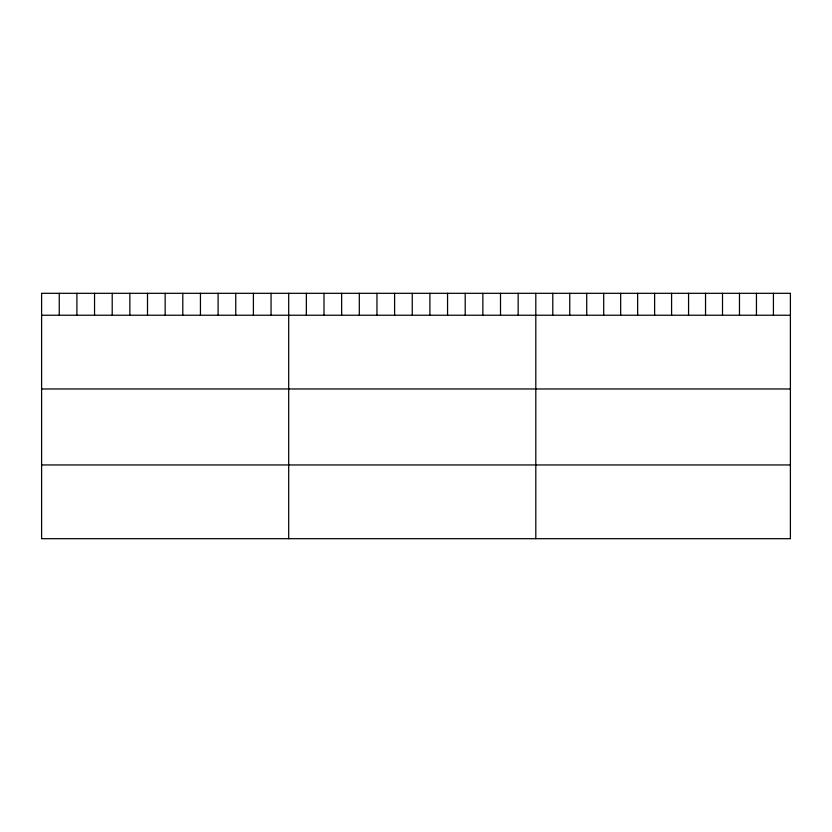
<?xml version="1.0" encoding="UTF-8"?>
<svg xmlns="http://www.w3.org/2000/svg" width="832" height="832" viewBox="0 0 832 832"><rect width="100%" height="100%" fill="white"/><g stroke="black" fill="none" stroke-linecap="round" stroke-linejoin="round"><path stroke-width="1.25" d="M790.4 315.234L790.4 538.689L41.6 538.689L41.6 293.311L790.4 293.311L790.4 315.234L41.6 315.234M41.6 388.97L790.4 388.97M41.6 464.953L790.4 464.953M773.427 293.311L773.427 315.234M756.454 293.311L756.454 315.234M739.482 293.311L739.482 315.234M722.509 293.311L722.509 315.234M705.536 293.311L705.536 315.234M688.563 293.311L688.563 315.234M671.59 293.311L671.59 315.234M654.618 293.311L654.618 315.234M637.645 293.311L637.645 315.234M620.672 293.311L620.672 315.234M603.699 293.311L603.699 315.234M586.726 293.311L586.726 315.234M569.754 293.311L569.754 315.234M552.781 293.311L552.781 315.234M535.808 293.311L535.808 538.689M518.159 293.311L518.159 315.234M500.51 293.311L500.51 315.234M482.862 293.311L482.862 315.234M465.202 293.311L465.202 315.234M447.554 293.311L447.554 315.234M429.905 293.311L429.905 315.234M412.256 293.311L412.256 315.234M394.607 293.311L394.607 315.234M376.958 293.311L376.958 315.234M359.31 293.311L359.31 315.234M341.65 293.311L341.65 315.234M324.002 293.311L324.002 315.234M306.353 293.311L306.353 315.234M288.704 293.311L288.704 538.689M271.055 293.311L271.055 315.234M253.406 293.311L253.406 315.234M235.758 293.311L235.758 315.234M218.098 293.311L218.098 315.234M200.45 293.311L200.45 315.234M182.801 293.311L182.801 315.234M165.152 293.311L165.152 315.234M147.503 293.311L147.503 315.234M129.854 293.311L129.854 315.234M112.206 293.311L112.206 315.234M94.546 293.311L94.546 315.234M76.898 293.311L76.898 315.234M59.249 293.311L59.249 315.234"/></g></svg>
